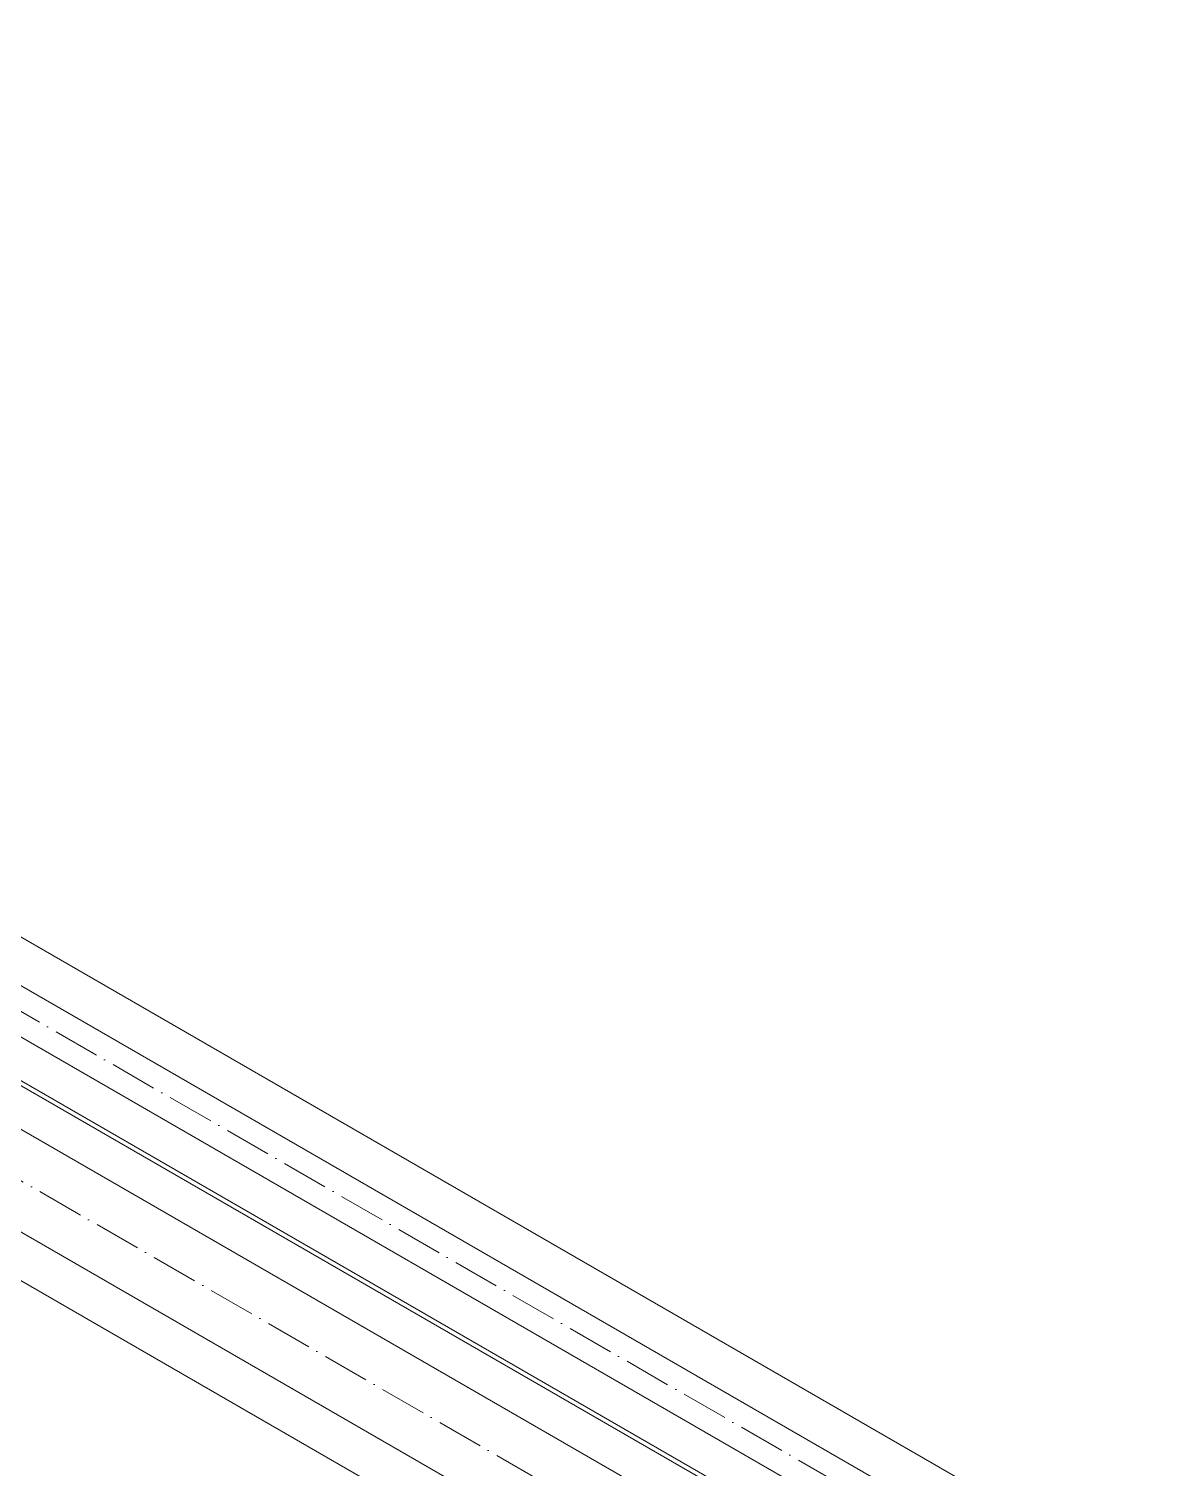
# Model space of a CAD drawing. Header units: millimetres. Extents: x -88595 to 880822, y -1054509 to -148035.
# Drawn here: x 378897 to 379136.8, y -322584.2 to -322276.4 of the extents above; entities that cross this region are included whole.
import ezdxf

# ---------------------------------------------------------------- set-up
doc = ezdxf.new("R2010")
doc.units = ezdxf.units.MM
doc.linetypes.add('$12$ADSK_Осевая', pattern=[14, 10, -2, 0, -2])
doc.layers.add('Изоляция', color=7, linetype='Continuous', lineweight=18)
doc.layers.add('Трубопровод', color=7, linetype='Continuous', lineweight=18)

msp = doc.modelspace()

# ---------------------------------------------------------------- linework, layer by layer
at = {"layer": 'Изоляция', "color": 190, "true_color": 0x8000ff}
for p, q in [((383816.09, -325311.64), (378558.89, -322276.39)), ((378541.87, -322298.34), (383802.33, -325335.47))]:
    msp.add_line(p, q, dxfattribs=at)
at = {"layer": 'Изоляция', "color": 134, "true_color": 0x00a6a6}
for p, q in [((383713.29, -325282.94), (378581, -322319.86)), ((378560.46, -322350.78), (383694.77, -325315.02))]:
    msp.add_line(p, q, dxfattribs=at)
at = {"layer": 'Трубопровод', "color": 190, "true_color": 0x8000ff}
for p, q in [((383811.59, -325319.43), (378551.13, -322282.3)), ((378546.37, -322290.55), (383806.83, -325327.68))]:
    msp.add_line(p, q, dxfattribs=at)
at = {"layer": 'Трубопровод', "color": 190, "linetype": '$12$ADSK_Осевая', "true_color": 0x8000ff}
msp.add_line((378548.75, -322286.43), (383809.21, -325323.55), dxfattribs=at)
msp.add_line((378548.75, -322286.43), (383809.21, -325323.55), dxfattribs=at)
at = {"layer": 'Трубопровод', "color": 134, "true_color": 0x00a6a6}
for p, q in [((383708.79, -325290.73), (378574.48, -322326.49)), ((378564.96, -322342.99), (383699.27, -325307.23))]:
    msp.add_line(p, q, dxfattribs=at)
at = {"layer": 'Трубопровод', "color": 134, "linetype": '$12$ADSK_Осевая', "true_color": 0x00a6a6}
msp.add_line((378569.72, -322334.74), (383704.03, -325298.98), dxfattribs=at)
msp.add_line((378569.72, -322334.74), (383704.03, -325298.98), dxfattribs=at)

doc.saveas('drawing.dxf')
